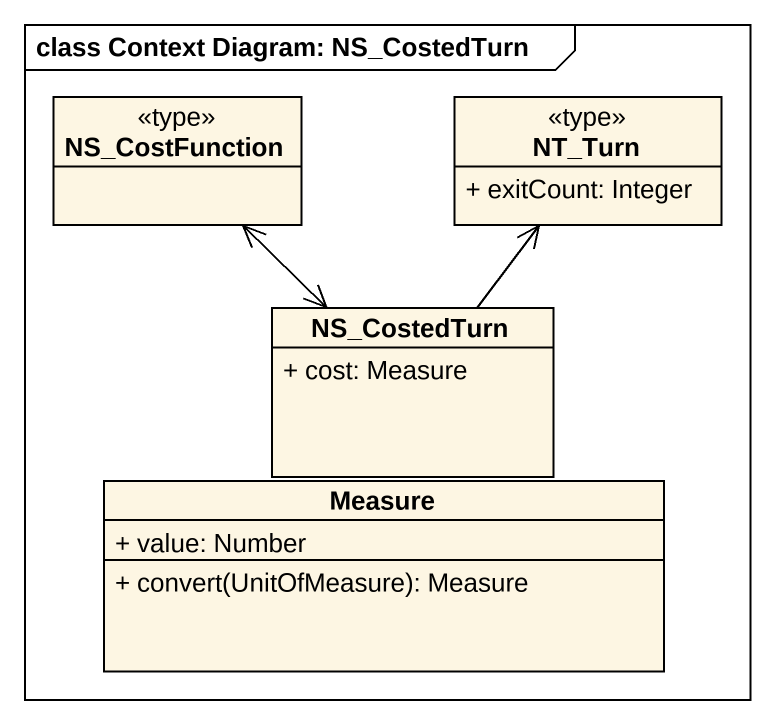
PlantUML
@startuml
mainframe class Context Diagram: NS_CostedTurn
hide circle
hide empty members
skinparam classAttributeIconSize 0
class NS_CostFunction <<type>>
class NT_Turn <<type>> {
  + exitCount: Integer
}
class NS_CostedTurn {
  + cost: Measure
}
class Measure {
  + value: Number
  + convert(UnitOfMeasure): Measure
}
NS_CostFunction <--> NS_CostedTurn
NT_Turn <-- NS_CostedTurn
@enduml
